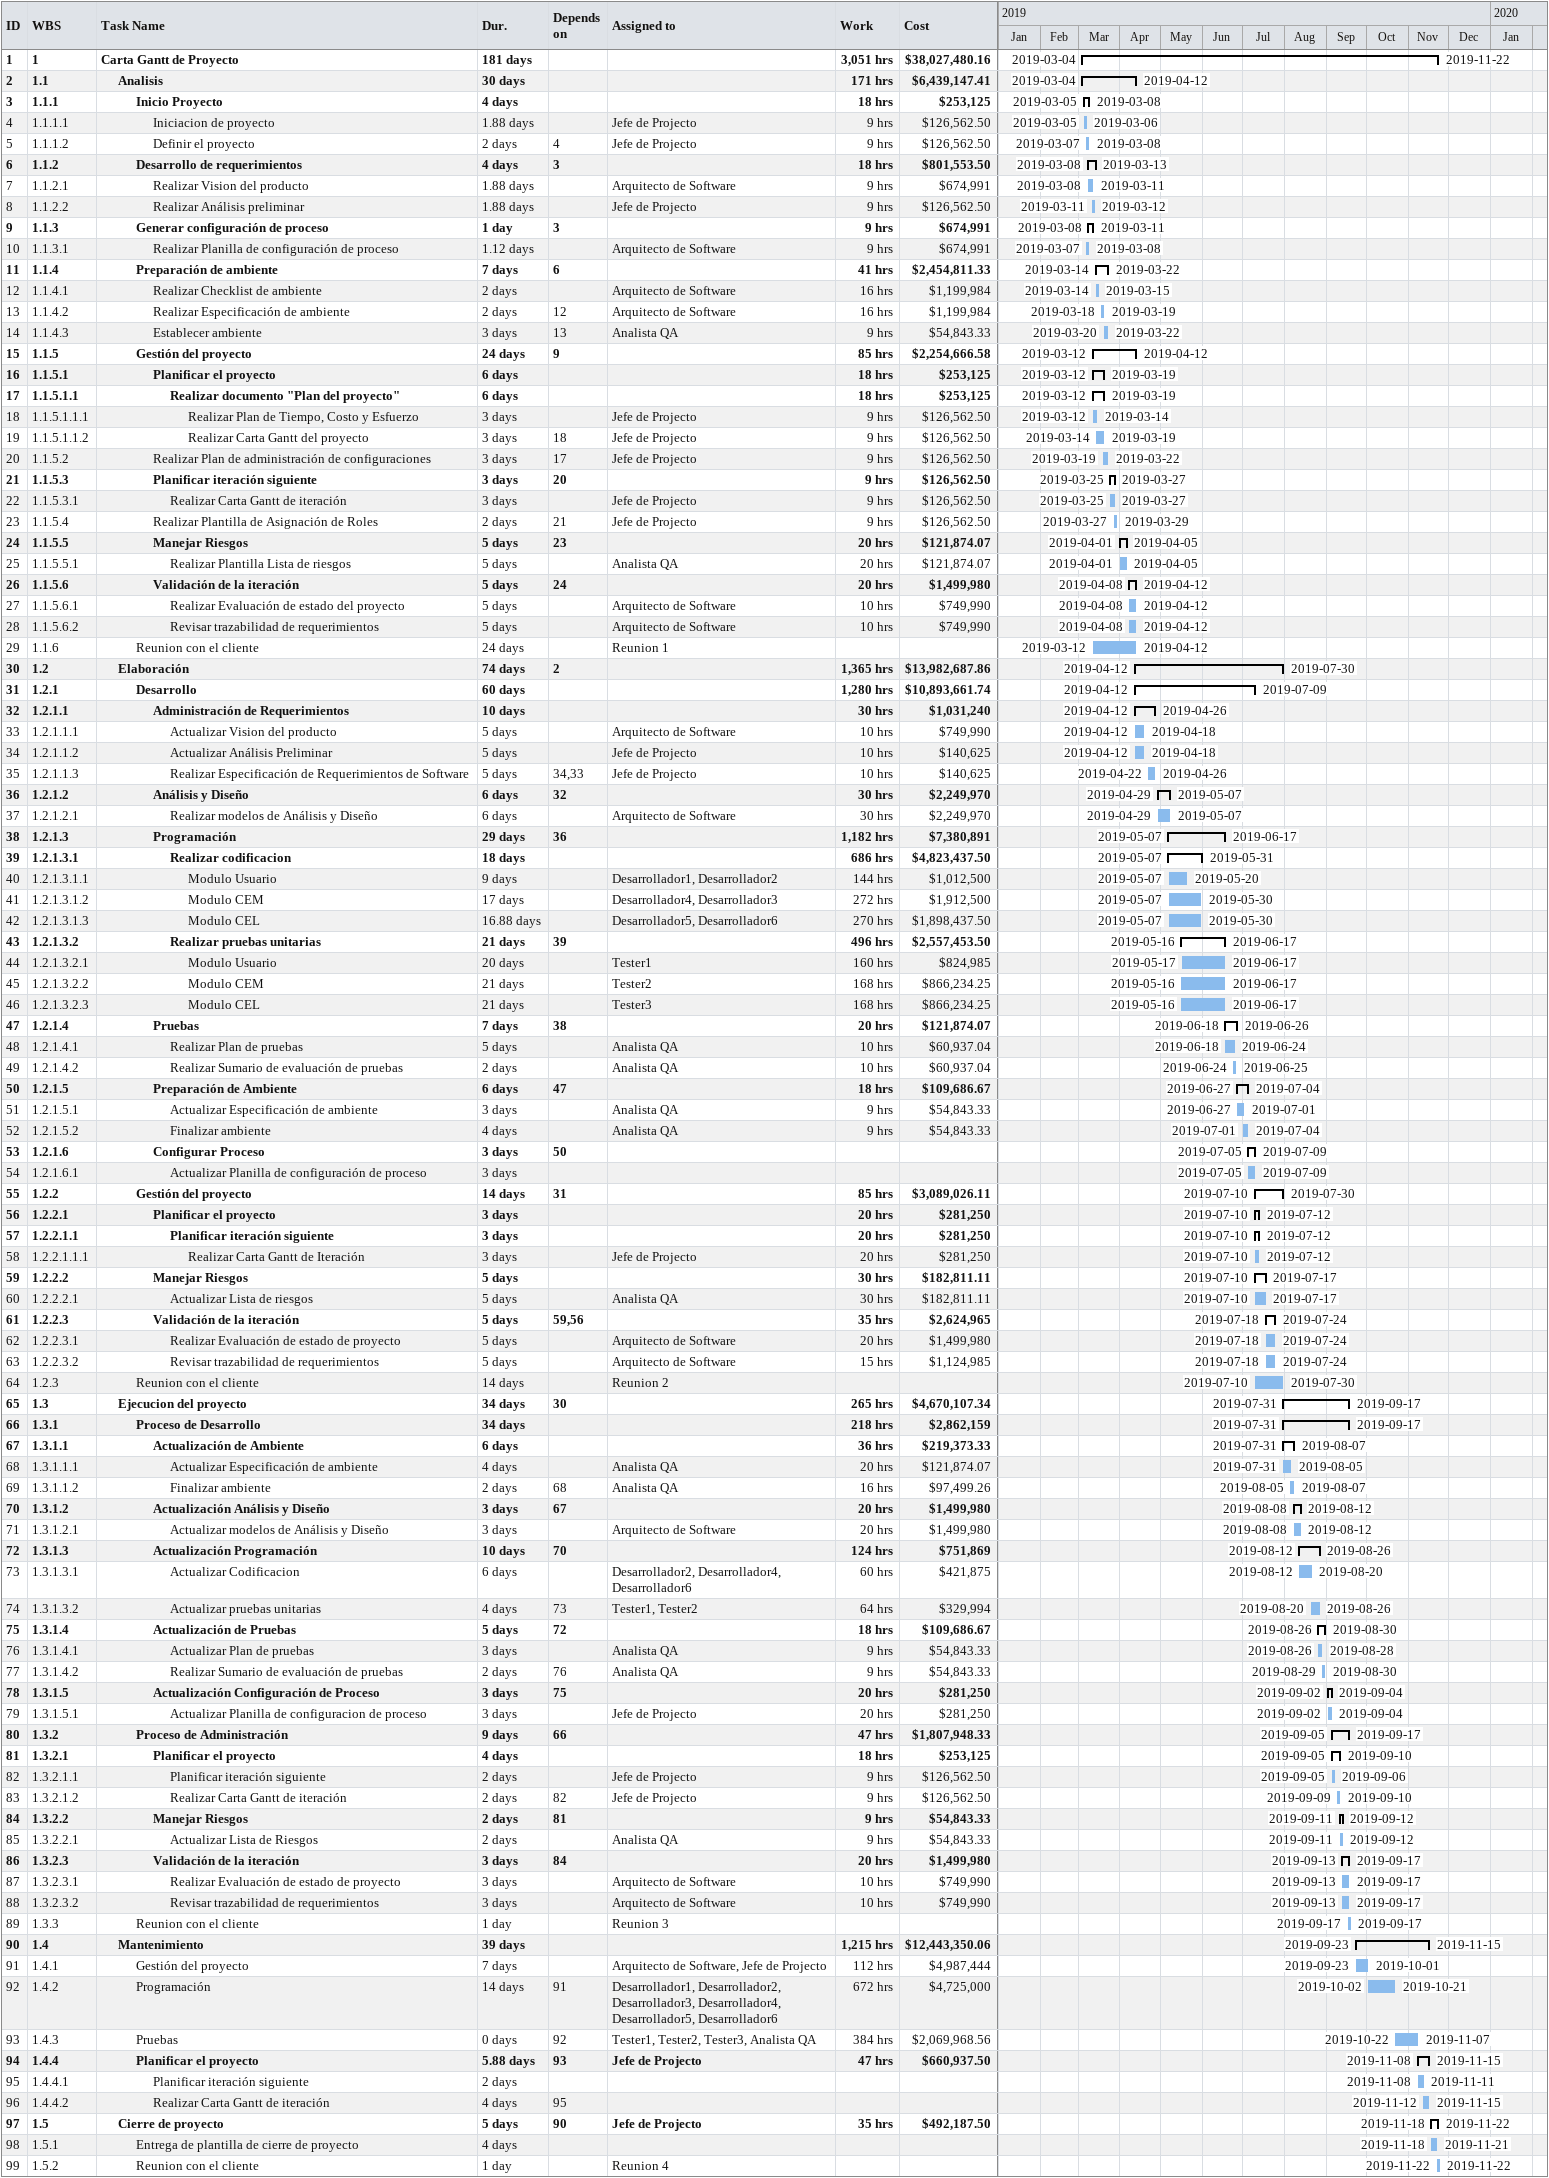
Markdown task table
| ID | WBS | Task | Duration | Start | Finish | Predecessors | Resources | Work (h) | Cost ($) |
|---|---|---|---|---|---|---|---|---|---|
| 1 | 1 | **Carta Gantt de Proyecto** | 181d | 2019-03-04 | 2019-11-22 |  |  | 3051 | 38027480.16 |
| 2 | 1.1 | **Analisis** | 30d | 2019-03-04 | 2019-04-12 |  |  | 171 | 6439147.41 |
| 3 | 1.1.1 | **Inicio Proyecto** | 4d | 2019-03-05 | 2019-03-08 |  |  | 18 | 253125 |
| 4 | 1.1.1.1 | Iniciacion de proyecto | 1.88d | 2019-03-05 | 2019-03-06 |  | Jefe de Projecto | 9 | 126562.50 |
| 5 | 1.1.1.2 | Definir el proyecto | 2d | 2019-03-07 | 2019-03-08 | 4 | Jefe de Projecto | 9 | 126562.50 |
| 6 | 1.1.2 | **Desarrollo de requerimientos** | 4d | 2019-03-08 | 2019-03-13 | 3 |  | 18 | 801553.50 |
| 7 | 1.1.2.1 | Realizar Vision del producto | 1.88d | 2019-03-08 | 2019-03-11 |  | Arquitecto de Software | 9 | 674991 |
| 8 | 1.1.2.2 | Realizar Análisis preliminar | 1.88d | 2019-03-11 | 2019-03-12 |  | Jefe de Projecto | 9 | 126562.50 |
| 9 | 1.1.3 | **Generar configuración de proceso** | 1d | 2019-03-08 | 2019-03-11 | 3 |  | 9 | 674991 |
| 10 | 1.1.3.1 | Realizar Planilla de configuración de proceso | 1.12d | 2019-03-07 | 2019-03-08 |  | Arquitecto de Software | 9 | 674991 |
| 11 | 1.1.4 | **Preparación de ambiente** | 7d | 2019-03-14 | 2019-03-22 | 6 |  | 41 | 2454811.33 |
| 12 | 1.1.4.1 | Realizar Checklist de ambiente | 2d | 2019-03-14 | 2019-03-15 |  | Arquitecto de Software | 16 | 1199984 |
| 13 | 1.1.4.2 | Realizar Especificación de ambiente | 2d | 2019-03-18 | 2019-03-19 | 12 | Arquitecto de Software | 16 | 1199984 |
| 14 | 1.1.4.3 | Establecer ambiente | 3d | 2019-03-20 | 2019-03-22 | 13 | Analista QA | 9 | 54843.33 |
| 15 | 1.1.5 | **Gestión del proyecto** | 24d | 2019-03-12 | 2019-04-12 | 9 |  | 85 | 2254666.58 |
| 16 | 1.1.5.1 | **Planificar el proyecto** | 6d | 2019-03-12 | 2019-03-19 |  |  | 18 | 253125 |
| 17 | 1.1.5.1.1 | **Realizar documento "Plan del proyecto"** | 6d | 2019-03-12 | 2019-03-19 |  |  | 18 | 253125 |
| 18 | 1.1.5.1.1.1 | Realizar Plan de Tiempo, Costo y Esfuerzo | 3d | 2019-03-12 | 2019-03-14 |  | Jefe de Projecto | 9 | 126562.50 |
| 19 | 1.1.5.1.1.2 | Realizar Carta Gantt del proyecto | 3d | 2019-03-14 | 2019-03-19 | 18 | Jefe de Projecto | 9 | 126562.50 |
| 20 | 1.1.5.2 | Realizar Plan de administración de configuraciones | 3d | 2019-03-19 | 2019-03-22 | 17 | Jefe de Projecto | 9 | 126562.50 |
| 21 | 1.1.5.3 | **Planificar iteración siguiente** | 3d | 2019-03-25 | 2019-03-27 | 20 |  | 9 | 126562.50 |
| 22 | 1.1.5.3.1 | Realizar Carta Gantt de iteración | 3d | 2019-03-25 | 2019-03-27 |  | Jefe de Projecto | 9 | 126562.50 |
| 23 | 1.1.5.4 | Realizar Plantilla de Asignación de Roles | 2d | 2019-03-27 | 2019-03-29 | 21 | Jefe de Projecto | 9 | 126562.50 |
| 24 | 1.1.5.5 | **Manejar Riesgos** | 5d | 2019-04-01 | 2019-04-05 | 23 |  | 20 | 121874.07 |
| 25 | 1.1.5.5.1 | Realizar Plantilla Lista de riesgos | 5d | 2019-04-01 | 2019-04-05 |  | Analista QA | 20 | 121874.07 |
| 26 | 1.1.5.6 | **Validación de la iteración** | 5d | 2019-04-08 | 2019-04-12 | 24 |  | 20 | 1499980 |
| 27 | 1.1.5.6.1 | Realizar Evaluación de estado del proyecto | 5d | 2019-04-08 | 2019-04-12 |  | Arquitecto de Software | 10 | 749990 |
| 28 | 1.1.5.6.2 | Revisar trazabilidad de requerimientos | 5d | 2019-04-08 | 2019-04-12 |  | Arquitecto de Software | 10 | 749990 |
| 29 | 1.1.6 | Reunion con el cliente | 24d | 2019-03-12 | 2019-04-12 |  | Reunion 1 |  |  |
| 30 | 1.2 | **Elaboración** | 74d | 2019-04-12 | 2019-07-30 | 2 |  | 1365 | 13982687.86 |
| 31 | 1.2.1 | **Desarrollo** | 60d | 2019-04-12 | 2019-07-09 |  |  | 1280 | 10893661.74 |
| 32 | 1.2.1.1 | **Administración de Requerimientos** | 10d | 2019-04-12 | 2019-04-26 |  |  | 30 | 1031240 |
| 33 | 1.2.1.1.1 | Actualizar Vision del producto | 5d | 2019-04-12 | 2019-04-18 |  | Arquitecto de Software | 10 | 749990 |
| 34 | 1.2.1.1.2 | Actualizar Análisis Preliminar | 5d | 2019-04-12 | 2019-04-18 |  | Jefe de Projecto | 10 | 140625 |
| 35 | 1.2.1.1.3 | Realizar Especificación de Requerimientos de Software | 5d | 2019-04-22 | 2019-04-26 | 34, 33 | Jefe de Projecto | 10 | 140625 |
| 36 | 1.2.1.2 | **Análisis y Diseño** | 6d | 2019-04-29 | 2019-05-07 | 32 |  | 30 | 2249970 |
| 37 | 1.2.1.2.1 | Realizar modelos de Análisis y Diseño | 6d | 2019-04-29 | 2019-05-07 |  | Arquitecto de Software | 30 | 2249970 |
| 38 | 1.2.1.3 | **Programación** | 29d | 2019-05-07 | 2019-06-17 | 36 |  | 1182 | 7380891 |
| 39 | 1.2.1.3.1 | **Realizar codificacion** | 18d | 2019-05-07 | 2019-05-31 |  |  | 686 | 4823437.50 |
| 40 | 1.2.1.3.1.1 | Modulo Usuario | 9d | 2019-05-07 | 2019-05-20 |  | Desarrollador1, Desarrollador2 | 144 | 1012500 |
| 41 | 1.2.1.3.1.2 | Modulo CEM | 17d | 2019-05-07 | 2019-05-30 |  | Desarrollador4, Desarrollador3 | 272 | 1912500 |
| 42 | 1.2.1.3.1.3 | Modulo CEL | 16.88d | 2019-05-07 | 2019-05-30 |  | Desarrollador5, Desarrollador6 | 270 | 1898437.50 |
| 43 | 1.2.1.3.2 | **Realizar pruebas unitarias** | 21d | 2019-05-16 | 2019-06-17 | 39 |  | 496 | 2557453.50 |
| 44 | 1.2.1.3.2.1 | Modulo Usuario | 20d | 2019-05-17 | 2019-06-17 |  | Tester1 | 160 | 824985 |
| 45 | 1.2.1.3.2.2 | Modulo CEM | 21d | 2019-05-16 | 2019-06-17 |  | Tester2 | 168 | 866234.25 |
| 46 | 1.2.1.3.2.3 | Modulo CEL | 21d | 2019-05-16 | 2019-06-17 |  | Tester3 | 168 | 866234.25 |
| 47 | 1.2.1.4 | **Pruebas** | 7d | 2019-06-18 | 2019-06-26 | 38 |  | 20 | 121874.07 |
| 48 | 1.2.1.4.1 | Realizar Plan de pruebas | 5d | 2019-06-18 | 2019-06-24 |  | Analista QA | 10 | 60937.04 |
| 49 | 1.2.1.4.2 | Realizar Sumario de evaluación de pruebas | 2d | 2019-06-24 | 2019-06-25 |  | Analista QA | 10 | 60937.04 |
| 50 | 1.2.1.5 | **Preparación de Ambiente** | 6d | 2019-06-27 | 2019-07-04 | 47 |  | 18 | 109686.67 |
| 51 | 1.2.1.5.1 | Actualizar Especificación de ambiente | 3d | 2019-06-27 | 2019-07-01 |  | Analista QA | 9 | 54843.33 |
| 52 | 1.2.1.5.2 | Finalizar ambiente | 4d | 2019-07-01 | 2019-07-04 |  | Analista QA | 9 | 54843.33 |
| 53 | 1.2.1.6 | **Configurar Proceso** | 3d | 2019-07-05 | 2019-07-09 | 50 |  |  |  |
| 54 | 1.2.1.6.1 | Actualizar Planilla de configuración de proceso | 3d | 2019-07-05 | 2019-07-09 |  |  |  |  |
| 55 | 1.2.2 | **Gestión del proyecto** | 14d | 2019-07-10 | 2019-07-30 | 31 |  | 85 | 3089026.11 |
| 56 | 1.2.2.1 | **Planificar el proyecto** | 3d | 2019-07-10 | 2019-07-12 |  |  | 20 | 281250 |
| 57 | 1.2.2.1.1 | **Planificar iteración siguiente** | 3d | 2019-07-10 | 2019-07-12 |  |  | 20 | 281250 |
| 58 | 1.2.2.1.1.1 | Realizar Carta Gantt de Iteración | 3d | 2019-07-10 | 2019-07-12 |  | Jefe de Projecto | 20 | 281250 |
| 59 | 1.2.2.2 | **Manejar Riesgos** | 5d | 2019-07-10 | 2019-07-17 |  |  | 30 | 182811.11 |
| 60 | 1.2.2.2.1 | Actualizar Lista de riesgos | 5d | 2019-07-10 | 2019-07-17 |  | Analista QA | 30 | 182811.11 |
| 61 | 1.2.2.3 | **Validación de la iteración** | 5d | 2019-07-18 | 2019-07-24 | 59, 56 |  | 35 | 2624965 |
| 62 | 1.2.2.3.1 | Realizar Evaluación de estado de proyecto | 5d | 2019-07-18 | 2019-07-24 |  | Arquitecto de Software | 20 | 1499980 |
| 63 | 1.2.2.3.2 | Revisar trazabilidad de requerimientos | 5d | 2019-07-18 | 2019-07-24 |  | Arquitecto de Software | 15 | 1124985 |
| 64 | 1.2.3 | Reunion con el cliente | 14d | 2019-07-10 | 2019-07-30 |  | Reunion 2 |  |  |
| 65 | 1.3 | **Ejecucion del proyecto** | 34d | 2019-07-31 | 2019-09-17 | 30 |  | 265 | 4670107.34 |
| 66 | 1.3.1 | **Proceso de Desarrollo** | 34d | 2019-07-31 | 2019-09-17 |  |  | 218 | 2862159 |
| 67 | 1.3.1.1 | **Actualización de Ambiente** | 6d | 2019-07-31 | 2019-08-07 |  |  | 36 | 219373.33 |
| 68 | 1.3.1.1.1 | Actualizar Especificación de ambiente | 4d | 2019-07-31 | 2019-08-05 |  | Analista QA | 20 | 121874.07 |
| 69 | 1.3.1.1.2 | Finalizar ambiente | 2d | 2019-08-05 | 2019-08-07 | 68 | Analista QA | 16 | 97499.26 |
| 70 | 1.3.1.2 | **Actualización Análisis y Diseño** | 3d | 2019-08-08 | 2019-08-12 | 67 |  | 20 | 1499980 |
| 71 | 1.3.1.2.1 | Actualizar modelos de Análisis y Diseño | 3d | 2019-08-08 | 2019-08-12 |  | Arquitecto de Software | 20 | 1499980 |
| 72 | 1.3.1.3 | **Actualización Programación** | 10d | 2019-08-12 | 2019-08-26 | 70 |  | 124 | 751869 |
| 73 | 1.3.1.3.1 | Actualizar Codificacion | 6d | 2019-08-12 | 2019-08-20 |  | Desarrollador2, Desarrollador4, Desarrollador6 | 60 | 421875 |
| 74 | 1.3.1.3.2 | Actualizar pruebas unitarias | 4d | 2019-08-20 | 2019-08-26 | 73 | Tester1, Tester2 | 64 | 329994 |
| 75 | 1.3.1.4 | **Actualización de Pruebas** | 5d | 2019-08-26 | 2019-08-30 | 72 |  | 18 | 109686.67 |
| 76 | 1.3.1.4.1 | Actualizar Plan de pruebas | 3d | 2019-08-26 | 2019-08-28 |  | Analista QA | 9 | 54843.33 |
| 77 | 1.3.1.4.2 | Realizar Sumario de evaluación de pruebas | 2d | 2019-08-29 | 2019-08-30 | 76 | Analista QA | 9 | 54843.33 |
| 78 | 1.3.1.5 | **Actualización Configuración de Proceso** | 3d | 2019-09-02 | 2019-09-04 | 75 |  | 20 | 281250 |
| 79 | 1.3.1.5.1 | Actualizar Planilla de configuracion de proceso | 3d | 2019-09-02 | 2019-09-04 |  | Jefe de Projecto | 20 | 281250 |
| 80 | 1.3.2 | **Proceso de Administración** | 9d | 2019-09-05 | 2019-09-17 | 66 |  | 47 | 1807948.33 |
| 81 | 1.3.2.1 | **Planificar el proyecto** | 4d | 2019-09-05 | 2019-09-10 |  |  | 18 | 253125 |
| 82 | 1.3.2.1.1 | Planificar iteración siguiente | 2d | 2019-09-05 | 2019-09-06 |  | Jefe de Projecto | 9 | 126562.50 |
| 83 | 1.3.2.1.2 | Realizar Carta Gantt de iteración | 2d | 2019-09-09 | 2019-09-10 | 82 | Jefe de Projecto | 9 | 126562.50 |
| 84 | 1.3.2.2 | **Manejar Riesgos** | 2d | 2019-09-11 | 2019-09-12 | 81 |  | 9 | 54843.33 |
| 85 | 1.3.2.2.1 | Actualizar Lista de Riesgos | 2d | 2019-09-11 | 2019-09-12 |  | Analista QA | 9 | 54843.33 |
| 86 | 1.3.2.3 | **Validación de la iteración** | 3d | 2019-09-13 | 2019-09-17 | 84 |  | 20 | 1499980 |
| 87 | 1.3.2.3.1 | Realizar Evaluación de estado de proyecto | 3d | 2019-09-13 | 2019-09-17 |  | Arquitecto de Software | 10 | 749990 |
| 88 | 1.3.2.3.2 | Revisar trazabilidad de requerimientos | 3d | 2019-09-13 | 2019-09-17 |  | Arquitecto de Software | 10 | 749990 |
| 89 | 1.3.3 | Reunion con el cliente | 1d | 2019-09-17 | 2019-09-17 |  | Reunion 3 |  |  |
| 90 | 1.4 | **Mantenimiento** | 39d | 2019-09-23 | 2019-11-15 |  |  | 1215 | 12443350.06 |
| 91 | 1.4.1 | Gestión del proyecto | 7d | 2019-09-23 | 2019-10-01 |  | Arquitecto de Software, Jefe de Projecto | 112 | 4987444 |
| 92 | 1.4.2 | Programación | 14d | 2019-10-02 | 2019-10-21 | 91 | Desarrollador1, Desarrollador2, Desarrollador3, Desarrollador4, Desarrollador5, Desarrollador6 | 672 | 4725000 |
| 93 | 1.4.3 | Pruebas | 0d | 2019-10-22 | 2019-11-07 | 92 | Tester1, Tester2, Tester3, Analista QA | 384 | 2069968.56 |
| 94 | 1.4.4 | **Planificar el proyecto** | 5.88d | 2019-11-08 | 2019-11-15 | 93 | Jefe de Projecto | 47 | 660937.50 |
| 95 | 1.4.4.1 | Planificar iteración siguiente | 2d | 2019-11-08 | 2019-11-11 |  |  |  |  |
| 96 | 1.4.4.2 | Realizar Carta Gantt de iteración | 4d | 2019-11-12 | 2019-11-15 | 95 |  |  |  |
| 97 | 1.5 | **Cierre de proyecto** | 5d | 2019-11-18 | 2019-11-22 | 90 | Jefe de Projecto | 35 | 492187.50 |
| 98 | 1.5.1 | Entrega de plantilla de cierre de proyecto | 4d | 2019-11-18 | 2019-11-21 |  |  |  |  |
| 99 | 1.5.2 | Reunion con el cliente | 1d | 2019-11-22 | 2019-11-22 |  | Reunion 4 |  |  |
